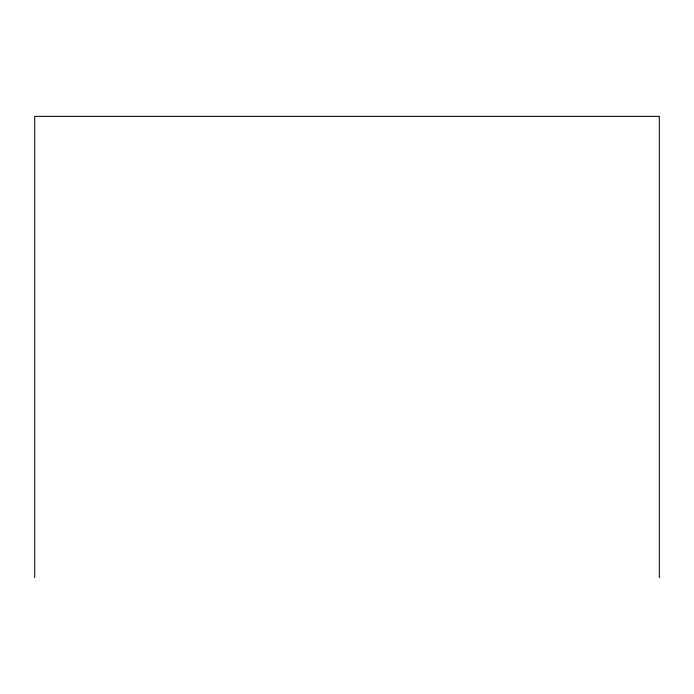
<?xml version="1.0" encoding="UTF-8"?>
<svg xmlns="http://www.w3.org/2000/svg" width="694" height="694" viewBox="0 0 694 694"><rect width="100%" height="100%" fill="white"/><g stroke="black" fill="none" stroke-linecap="round" stroke-linejoin="round"><path stroke-width="1.04" d="M659.3 577.634L659.3 116.366L34.7 116.366L34.7 577.634"/></g></svg>
